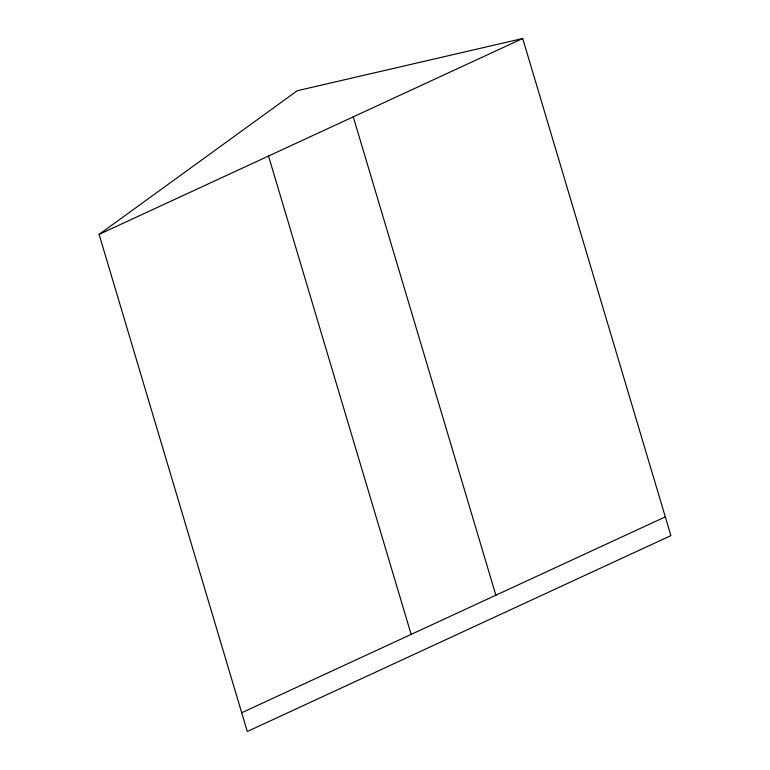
<?xml version="1.0" encoding="UTF-8"?>
<svg xmlns="http://www.w3.org/2000/svg" width="770" height="770" viewBox="0 0 770 770"><rect width="100%" height="100%" fill="white"/><g stroke="black" fill="none" stroke-linecap="round" stroke-linejoin="round"><path stroke-width="1.16" d="M99.099 234.378L297.268 90.716L522.705 38.5L670.901 535.622L247.295 731.5L99.099 234.378L522.705 38.5M241.703 712.741L665.309 516.863M353.266 116.848L495.87 595.21M268.538 156.031L411.142 634.393"/></g></svg>
